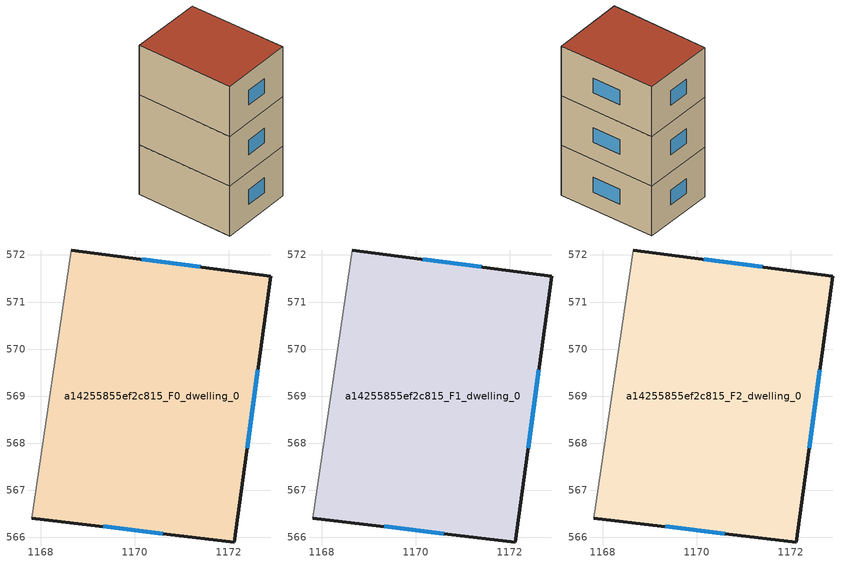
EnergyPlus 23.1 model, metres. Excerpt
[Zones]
a14255855ef2c815_F0_dwelling_0
 floor ground (EU_floor_Construction): 1172.89,571.55 1172.12,565.9 1167.81,566.41 1168.65,572.11 z0
 wall outside (EU_wall_Construction): 1167.81,566.41 1172.12,565.9 1172.89,571.55 1168.65,572.11 z0:3
 wall adiabatic (EU_wall_Construction): 1168.65,572.11 1167.81,566.41 z0:3
 window (EU_Window_Construction): 1171.39,571.75 1170.15,571.91 / 1172.39,567.89 1172.62,569.55 / 1169.33,566.23 1170.59,566.08 z1.06:1.94
a14255855ef2c815_F1_dwelling_0
 floor to a14255855ef2c815_F0_dwelling_0 (EU_floor_Construction): 1172.89,571.55 1172.12,565.9 1167.8,566.41 1168.65,572.11 z3
 wall outside (EU_wall_Construction): 1167.81,566.41 1172.12,565.9 1172.89,571.55 1168.65,572.11 z3:6
 wall adiabatic (EU_wall_Construction): 1168.65,572.11 1167.81,566.41 z3:6
 window (EU_Window_Construction): 1171.39,571.75 1170.15,571.91 / 1172.39,567.89 1172.62,569.55 / 1169.33,566.23 1170.59,566.08 z4.06:4.94
a14255855ef2c815_F2_dwelling_0
 floor to a14255855ef2c815_F1_dwelling_0 (EU_floor_Construction): 1172.89,571.55 1172.12,565.9 1167.8,566.41 1168.65,572.11 z6
 wall outside (EU_wall_Construction): 1167.81,566.41 1172.12,565.9 1172.89,571.55 1168.65,572.11 z6:9
 wall adiabatic (EU_wall_Construction): 1168.65,572.11 1167.81,566.41 z6:9
 window (EU_Window_Construction): 1171.39,571.75 1170.15,571.91 / 1172.39,567.89 1172.62,569.55 / 1169.33,566.23 1170.59,566.08 z7.06:7.94
 roof outside (EU_roof_Construction): 1172.12,565.9 1172.89,571.55 1168.65,572.11 1167.81,566.41 z9
[Building]
EU S2 Campaign: North Axis=0; Terrain=City; Solar Distribution=FullExterior
[Site:Location]
Bologna: Latitude=44.5; Longitude=11.25; Time Zone=1; Elevation=37
[SizingPeriod:WeatherFileDays]
AnnualSizingPeriod: Begin Month=1; Begin Day of Month=1; End Month=12; End Day of Month=31; Day of Week for Start Day=Monday; Use Weather File Daylight Saving Period=No; Use Weather File Rain and Snow Indicators=No
[MATERIAL]
EU_InternalMass_Material: Roughness=MediumRough; Thickness=0.1; Conductivity=1; Density=1800; Specific Heat=900; Thermal Absorptance=0.9; Solar Absorptance=0.7; Visible Absorptance=0.7
[MATERIAL:NOMASS] Roughness=MediumRough; Thermal Absorptance=0.9; Solar Absorptance=0.7; Visible Absorptance=0.7
Name | Thermal Resistance
EU_wall_NoMass | 0.781309
EU_roof_NoMass | 0.418499
EU_floor_NoMass | 0.563442
[WINDOWMATERIAL:SIMPLEGLAZINGSYSTEM]
EU_Window_SimpleGlazing: UFactor=4.32879; Solar Heat Gain Coefficient=0.85; Visible Transmittance=0.85
[CONSTRUCTION]
EU_wall_Construction: EU_wall_NoMass
EU_roof_Construction: EU_roof_NoMass
EU_floor_Construction: EU_floor_NoMass
EU_Window_Construction: EU_Window_SimpleGlazing
EU_InternalMass_Construction: EU_InternalMass_Material
[ZONE] Type=1; Multiplier=1; Ceiling Height=autocalculate; Floor Area=autocalculate; Part of Total Floor Area=Yes
Name | Volume
a14255855ef2c815_F0_dwelling_0 | 74.1841
a14255855ef2c815_F1_dwelling_0; a14255855ef2c815_F2_dwelling_0 | 74.1855
[INTERNALMASS] Construction=EU_InternalMass_Construction; Surface Area=24.7283
Name | Zone or ZoneList
a14255855ef2c815_F0_dwelling_0_EU_InternalMass | a14255855ef2c815_F0_dwelling_0
a14255855ef2c815_F1_dwelling_0_EU_InternalMass | a14255855ef2c815_F1_dwelling_0
a14255855ef2c815_F2_dwelling_0_EU_InternalMass | a14255855ef2c815_F2_dwelling_0
[OTHEREQUIPMENT] Fuel Type=Electricity; Design Level Calculation Method=Watts/Area; Power per Zone Floor Area=1; Fraction Latent=0; Fraction Radiant=0; Fraction Lost=0; Carbon Dioxide Generation Rate=0; EndUse Subcategory=EU_Step8_InternalGains
Name | Zone or ZoneList or Space or SpaceList | Schedule
EU_Step8_InternalGain_a14255855ef2c815_F0_dwelling_0_f000 | a14255855ef2c815_F0_dwelling_0 | EU_Step8_GainSchedule_a14255855ef2c815_F0_dwelling_0_f000
EU_Step8_InternalGain_a14255855ef2c815_F1_dwelling_0_f000 | a14255855ef2c815_F1_dwelling_0 | EU_Step8_GainSchedule_a14255855ef2c815_F1_dwelling_0_f000
EU_Step8_InternalGain_a14255855ef2c815_F2_dwelling_0_f000 | a14255855ef2c815_F2_dwelling_0 | EU_Step8_GainSchedule_a14255855ef2c815_F2_dwelling_0_f000
[ZONEVENTILATION:DESIGNFLOWRATE] Schedule=EU_AlwaysOn; Design Flow Rate Calculation Method=AirChanges/Hour; Air Changes per Hour=0.692607; Ventilation Type=Natural; Fan Pressure Rise=0; Fan Total Efficiency=1; Constant Term Coefficient=1; Temperature Term Coefficient=0; Velocity Term Coefficient=0; Velocity Squared Term Coefficient=0; Minimum Indoor Temperature=-100; Maximum Indoor Temperature=100; Delta Temperature=-100; Minimum Outdoor Temperature=-100; Maximum Outdoor Temperature=100; Maximum Wind Speed=40
Name | Zone or ZoneList or Space or SpaceList
EU_ConstantAir_a14255855ef2c815_F0_dwelling_0 | a14255855ef2c815_F0_dwelling_0
EU_ConstantAir_a14255855ef2c815_F1_dwelling_0 | a14255855ef2c815_F1_dwelling_0
EU_ConstantAir_a14255855ef2c815_F2_dwelling_0 | a14255855ef2c815_F2_dwelling_0
[HVACTEMPLATE:THERMOSTAT] Constant Heating Setpoint=20; Constant Cooling Setpoint=50
EU_HeatOnly_a14255855ef2c815_F0_dwelling_0; EU_HeatOnly_a14255855ef2c815_F1_dwelling_0; EU_HeatOnly_a14255855ef2c815_F2_dwelling_0
[HVACTEMPLATE:ZONE:IDEALLOADSAIRSYSTEM] System Availability Schedule=EU_AlwaysOn; Maximum Heating Supply Air Temperature=50; Minimum Cooling Supply Air Temperature=13; Maximum Heating Supply Air Humidity Ratio=0.0156; Minimum Cooling Supply Air Humidity Ratio=0.0077; Heating Limit=NoLimit; Cooling Limit=NoLimit; Heating Availability Schedule=EU_AlwaysOn; Cooling Availability Schedule=EU_CoolingOff; Dehumidification Control Type=ConstantSensibleHeatRatio; Cooling Sensible Heat Ratio=0.7; Dehumidification Setpoint=60; Humidification Control Type=None; Humidification Setpoint=30; Outdoor Air Method=None; Outdoor Air Flow Rate per Person=0.00944; Outdoor Air Flow Rate per Zone Floor Area=0; Outdoor Air Flow Rate per Zone=0; Demand Controlled Ventilation Type=None; Outdoor Air Economizer Type=NoEconomizer; Heat Recovery Type=None; Sensible Heat Recovery Effectiveness=0.7; Latent Heat Recovery Effectiveness=0.65
Name | Template Thermostat
a14255855ef2c815_F0_dwelling_0 | EU_HeatOnly_a14255855ef2c815_F0_dwelling_0
a14255855ef2c815_F1_dwelling_0 | EU_HeatOnly_a14255855ef2c815_F1_dwelling_0
a14255855ef2c815_F2_dwelling_0 | EU_HeatOnly_a14255855ef2c815_F2_dwelling_0
[SIZING:ZONE] Zone Cooling Design Supply Air Temperature Input Method=SupplyAirTemperature; Zone Cooling Design Supply Air Temperature=13; Zone Heating Design Supply Air Temperature Input Method=SupplyAirTemperature; Zone Heating Design Supply Air Temperature=50; Zone Cooling Design Supply Air Humidity Ratio=0.008; Zone Heating Design Supply Air Humidity Ratio=0.008; Cooling Design Air Flow Method=DesignDay; Cooling Design Air Flow Rate=0; Cooling Minimum Air Flow per Zone Floor Area=0.000762; Cooling Minimum Air Flow=0; Cooling Minimum Air Flow Fraction=0.2; Heating Design Air Flow Method=DesignDay; Heating Design Air Flow Rate=0; Heating Maximum Air Flow per Zone Floor Area=0.002032; Heating Maximum Air Flow=0.141576; Heating Maximum Air Flow Fraction=0.3; Account for Dedicated Outdoor Air System=No; Dedicated Outdoor Air System Control Strategy=NeutralSupplyAir; Dedicated Outdoor Air Low Setpoint Temperature for Design=autosize; Dedicated Outdoor Air High Setpoint Temperature for Design=autosize; Zone Load Sizing Method=Sensible Load Only No Latent Load; Zone Latent Cooling Design Supply Air Humidity Ratio Input Method=HumidityRatioDifference; Zone Cooling Design Supply Air Humidity Ratio Difference=0.005; Zone Latent Heating Design Supply Air Humidity Ratio Input Method=HumidityRatioDifference; Zone Humidification Design Supply Air Humidity Ratio Difference=0.005
a14255855ef2c815_F0_dwelling_0; a14255855ef2c815_F1_dwelling_0; a14255855ef2c815_F2_dwelling_0
[SCHEDULE:CONSTANT]
Name | Hourly Value
EU_AlwaysOn | 1
EU_CoolingOff | 0
[SCHEDULE:FILE] Column Number=1; Rows to Skip at Top=0; Number of Hours of Data=8760; Column Separator=Comma; Interpolate to Timestep=No; Minutes per Item=60; Adjust Schedule for Daylight Savings=Yes
Name | File
EU_Step8_GainSchedule_a14255855ef2c815_F0_dwelling_0_f000 | ../../schedules/a14255855ef2c815/a14255855ef2c815_F0_dwelling_0_f000_gain.csv
EU_Step8_GainSchedule_a14255855ef2c815_F1_dwelling_0_f000 | ../../schedules/a14255855ef2c815/a14255855ef2c815_F1_dwelling_0_f000_gain.csv
EU_Step8_GainSchedule_a14255855ef2c815_F2_dwelling_0_f000 | ../../schedules/a14255855ef2c815/a14255855ef2c815_F2_dwelling_0_f000_gain.csv
